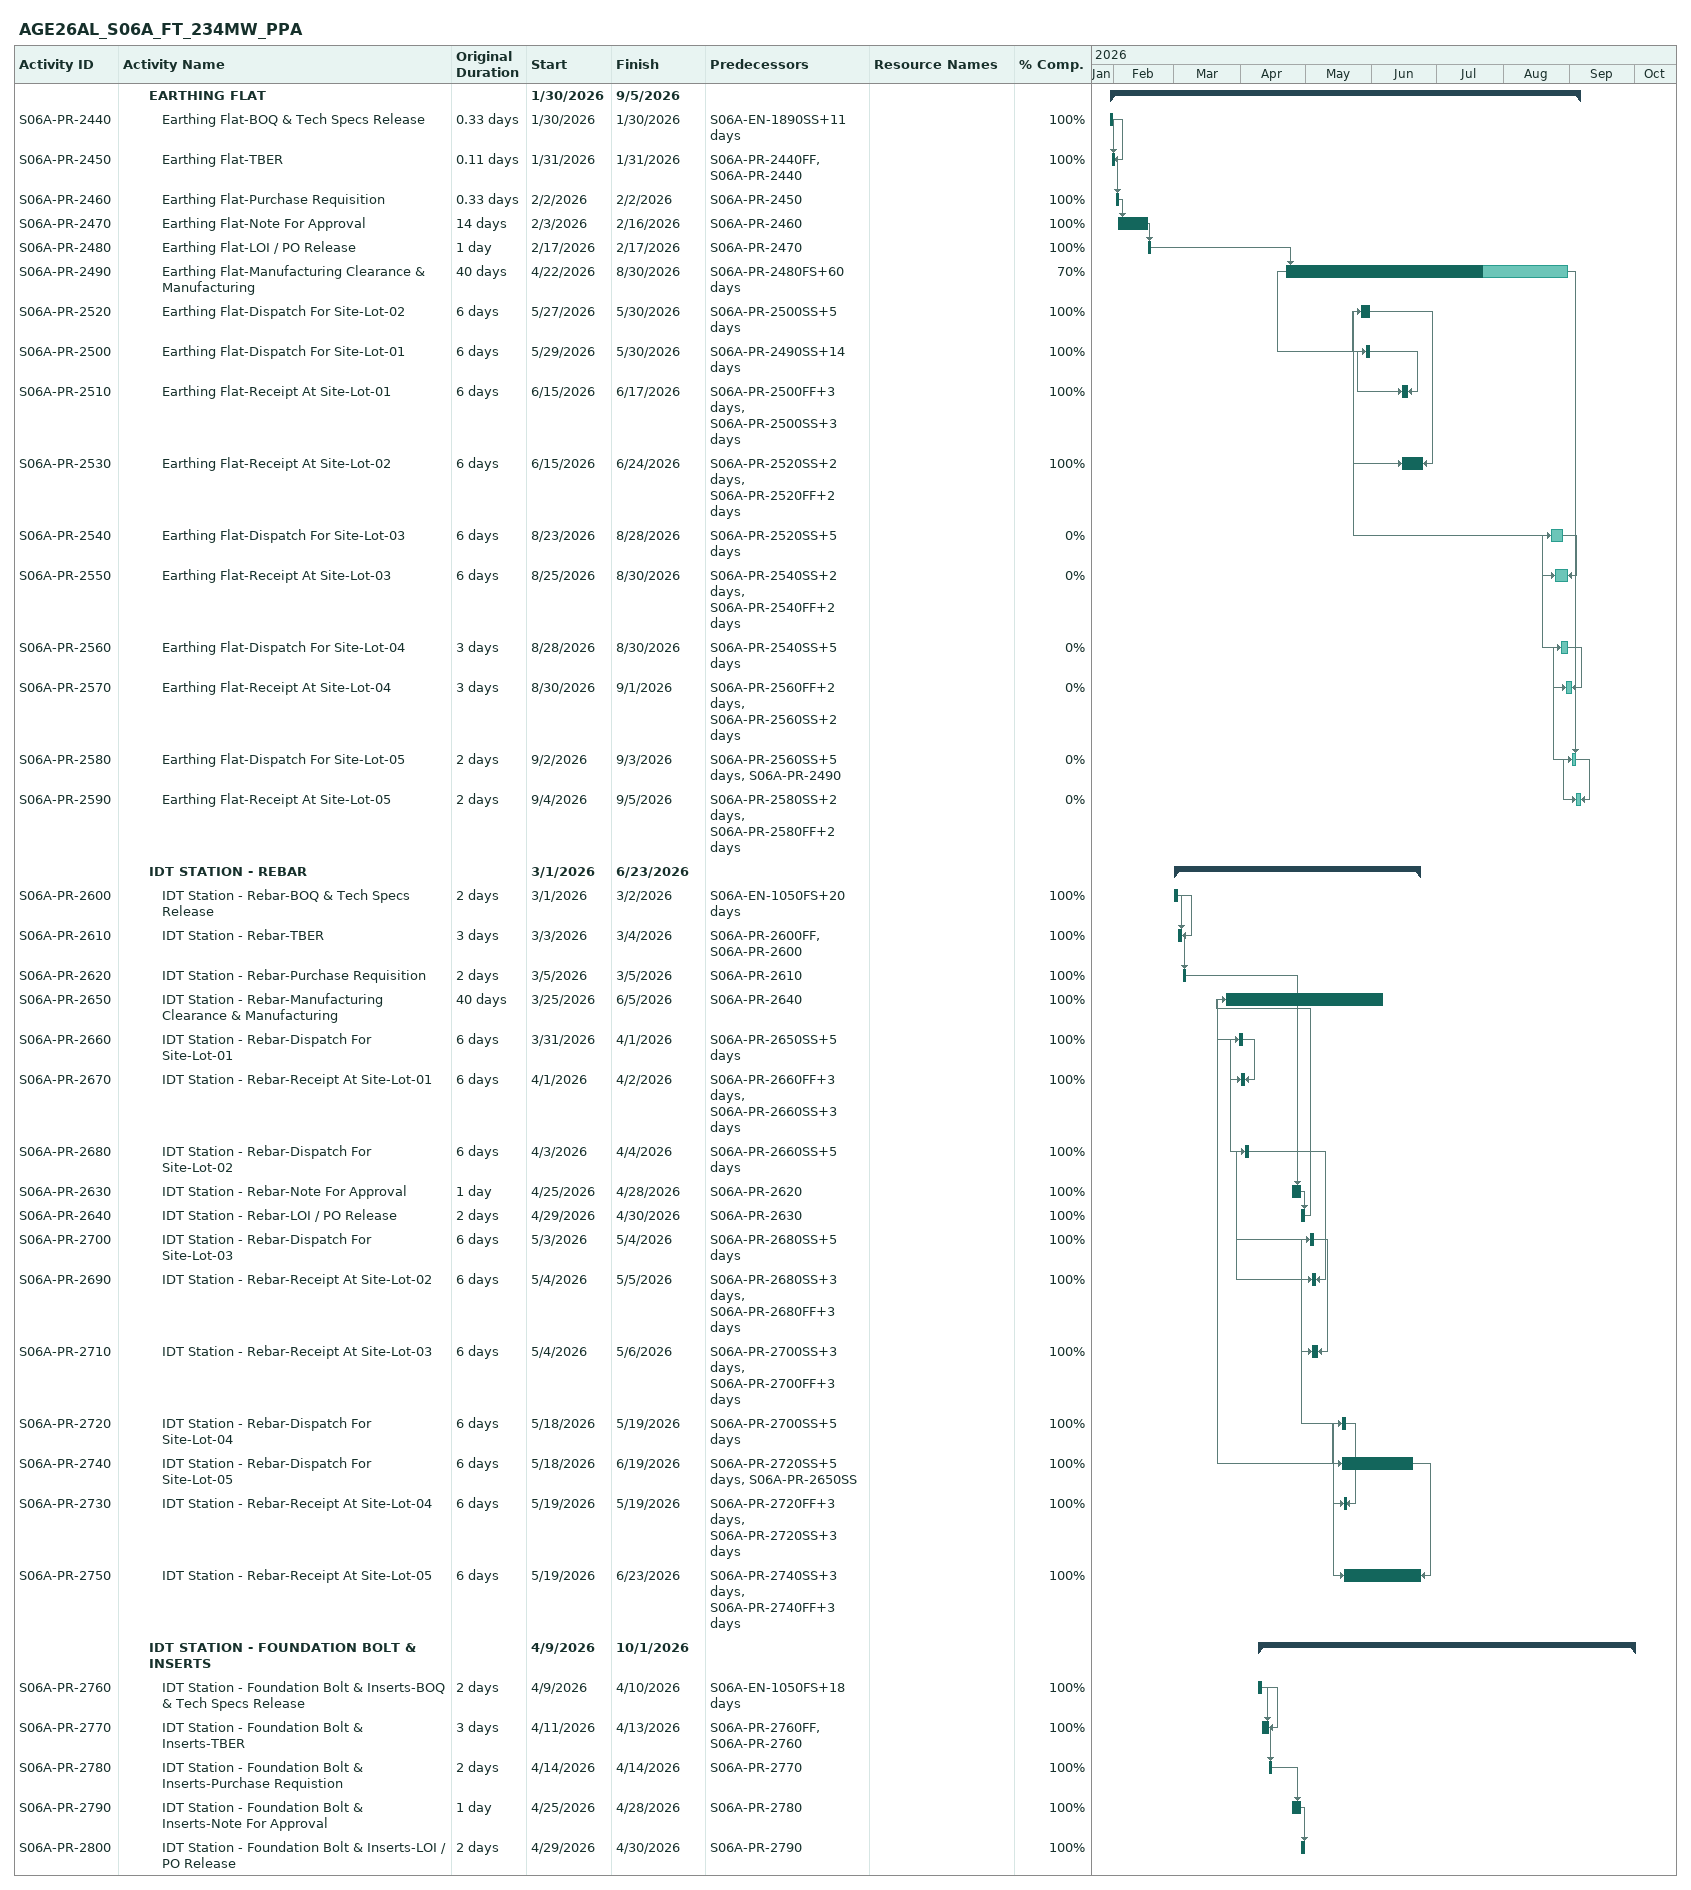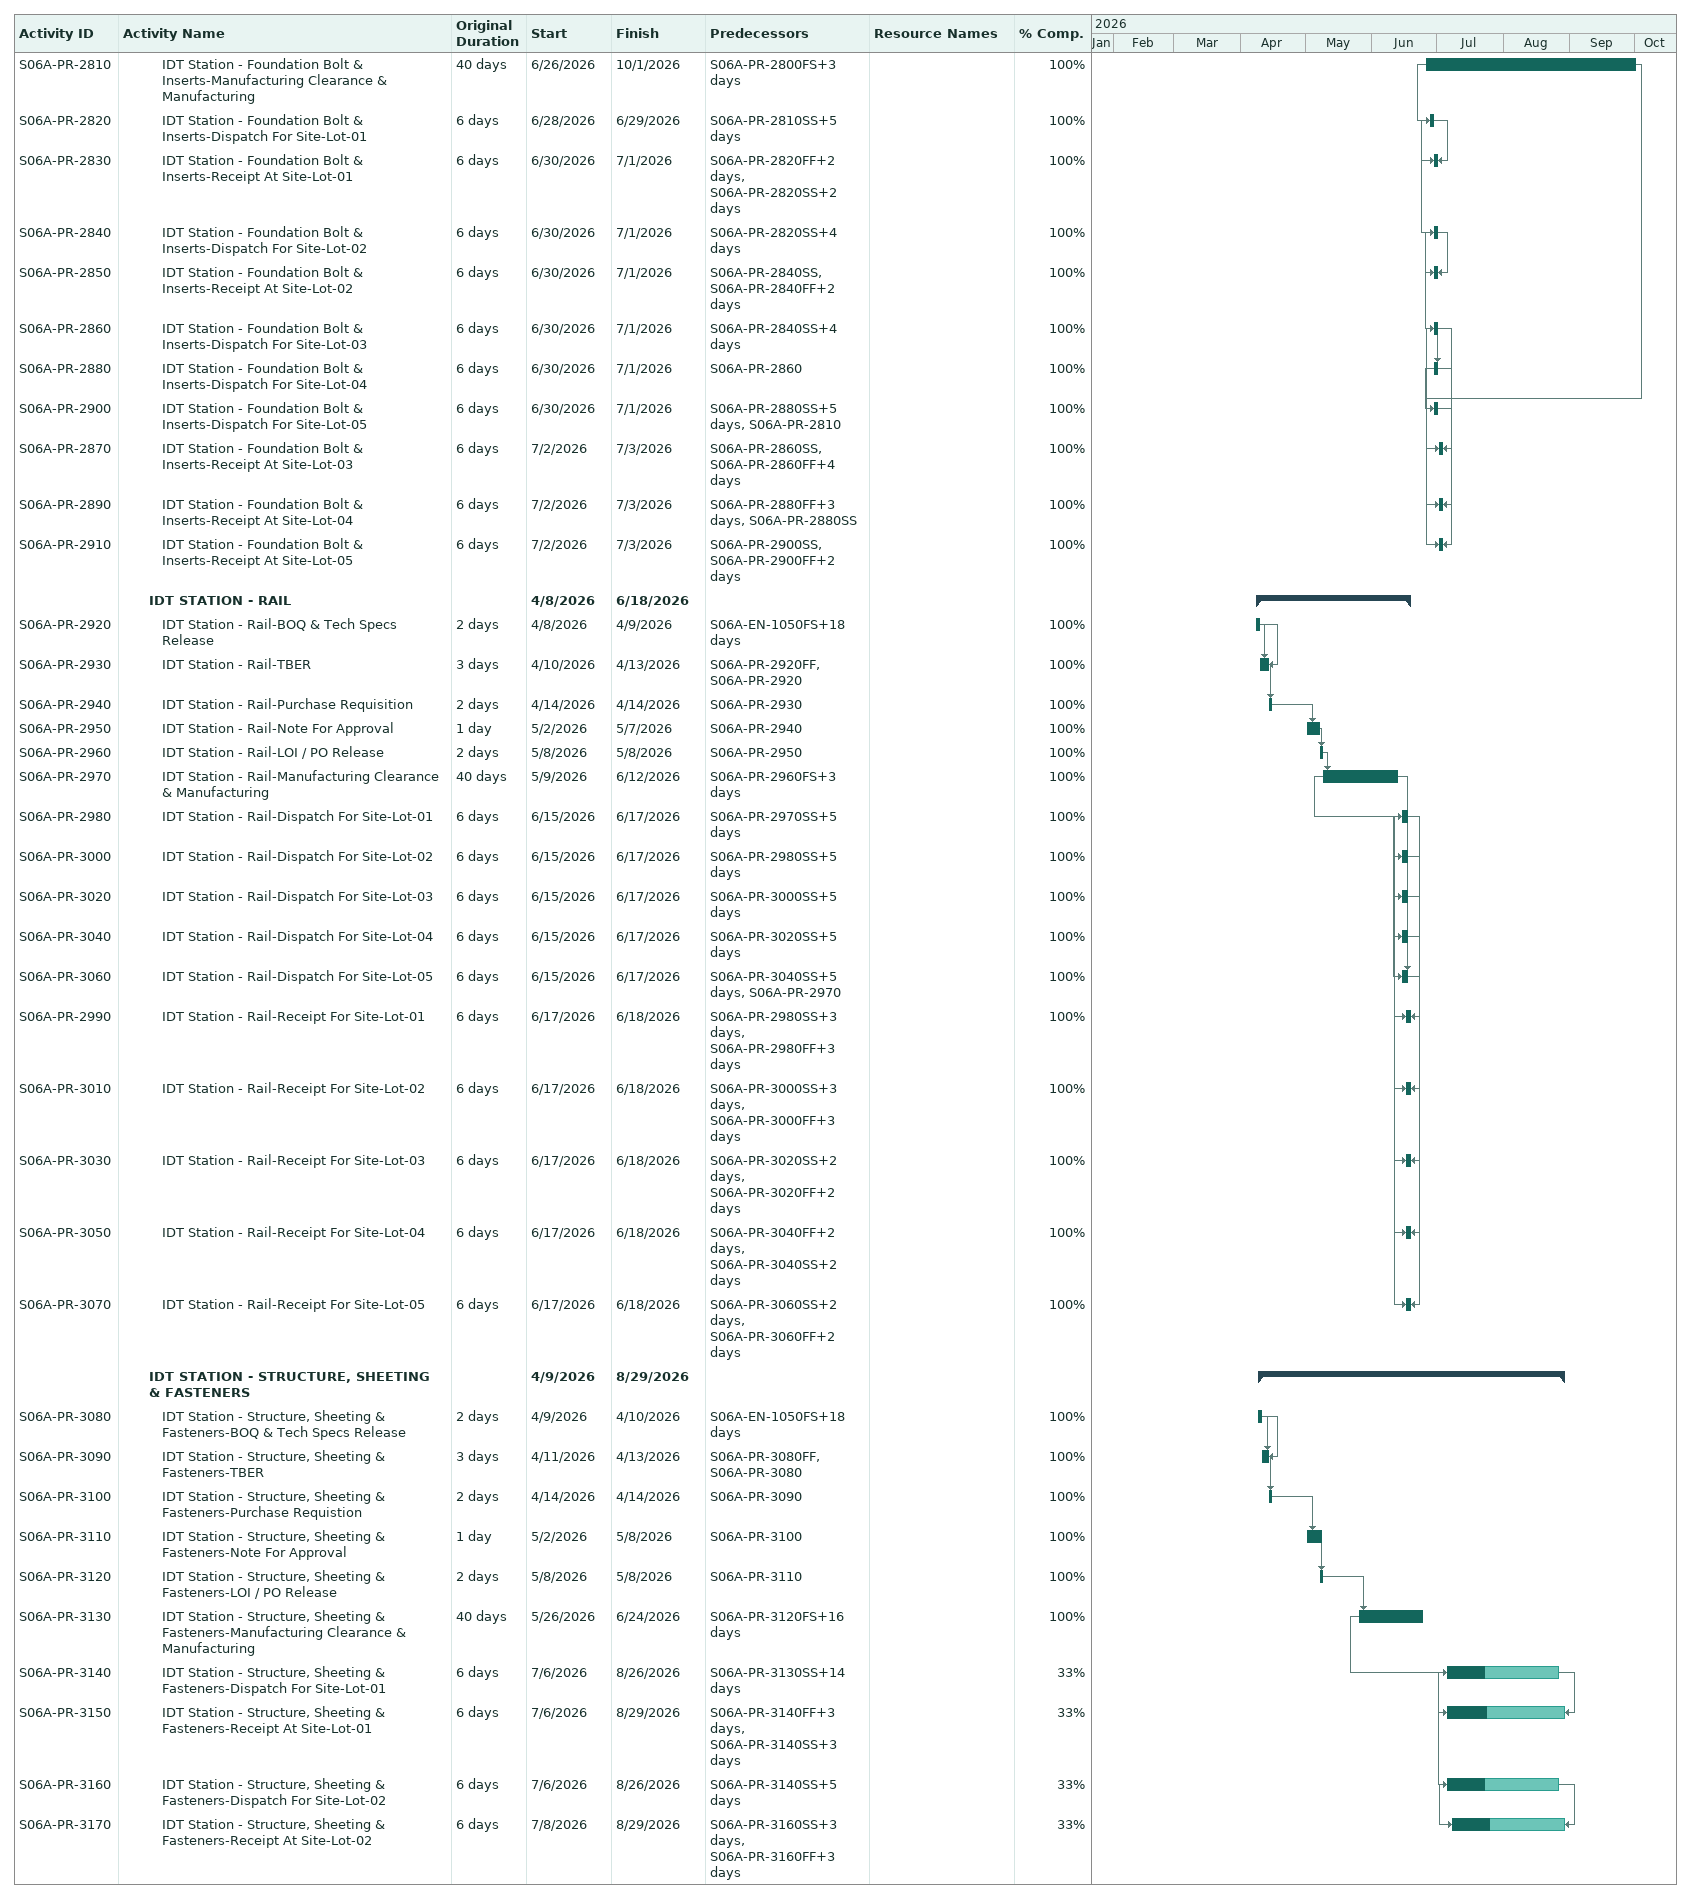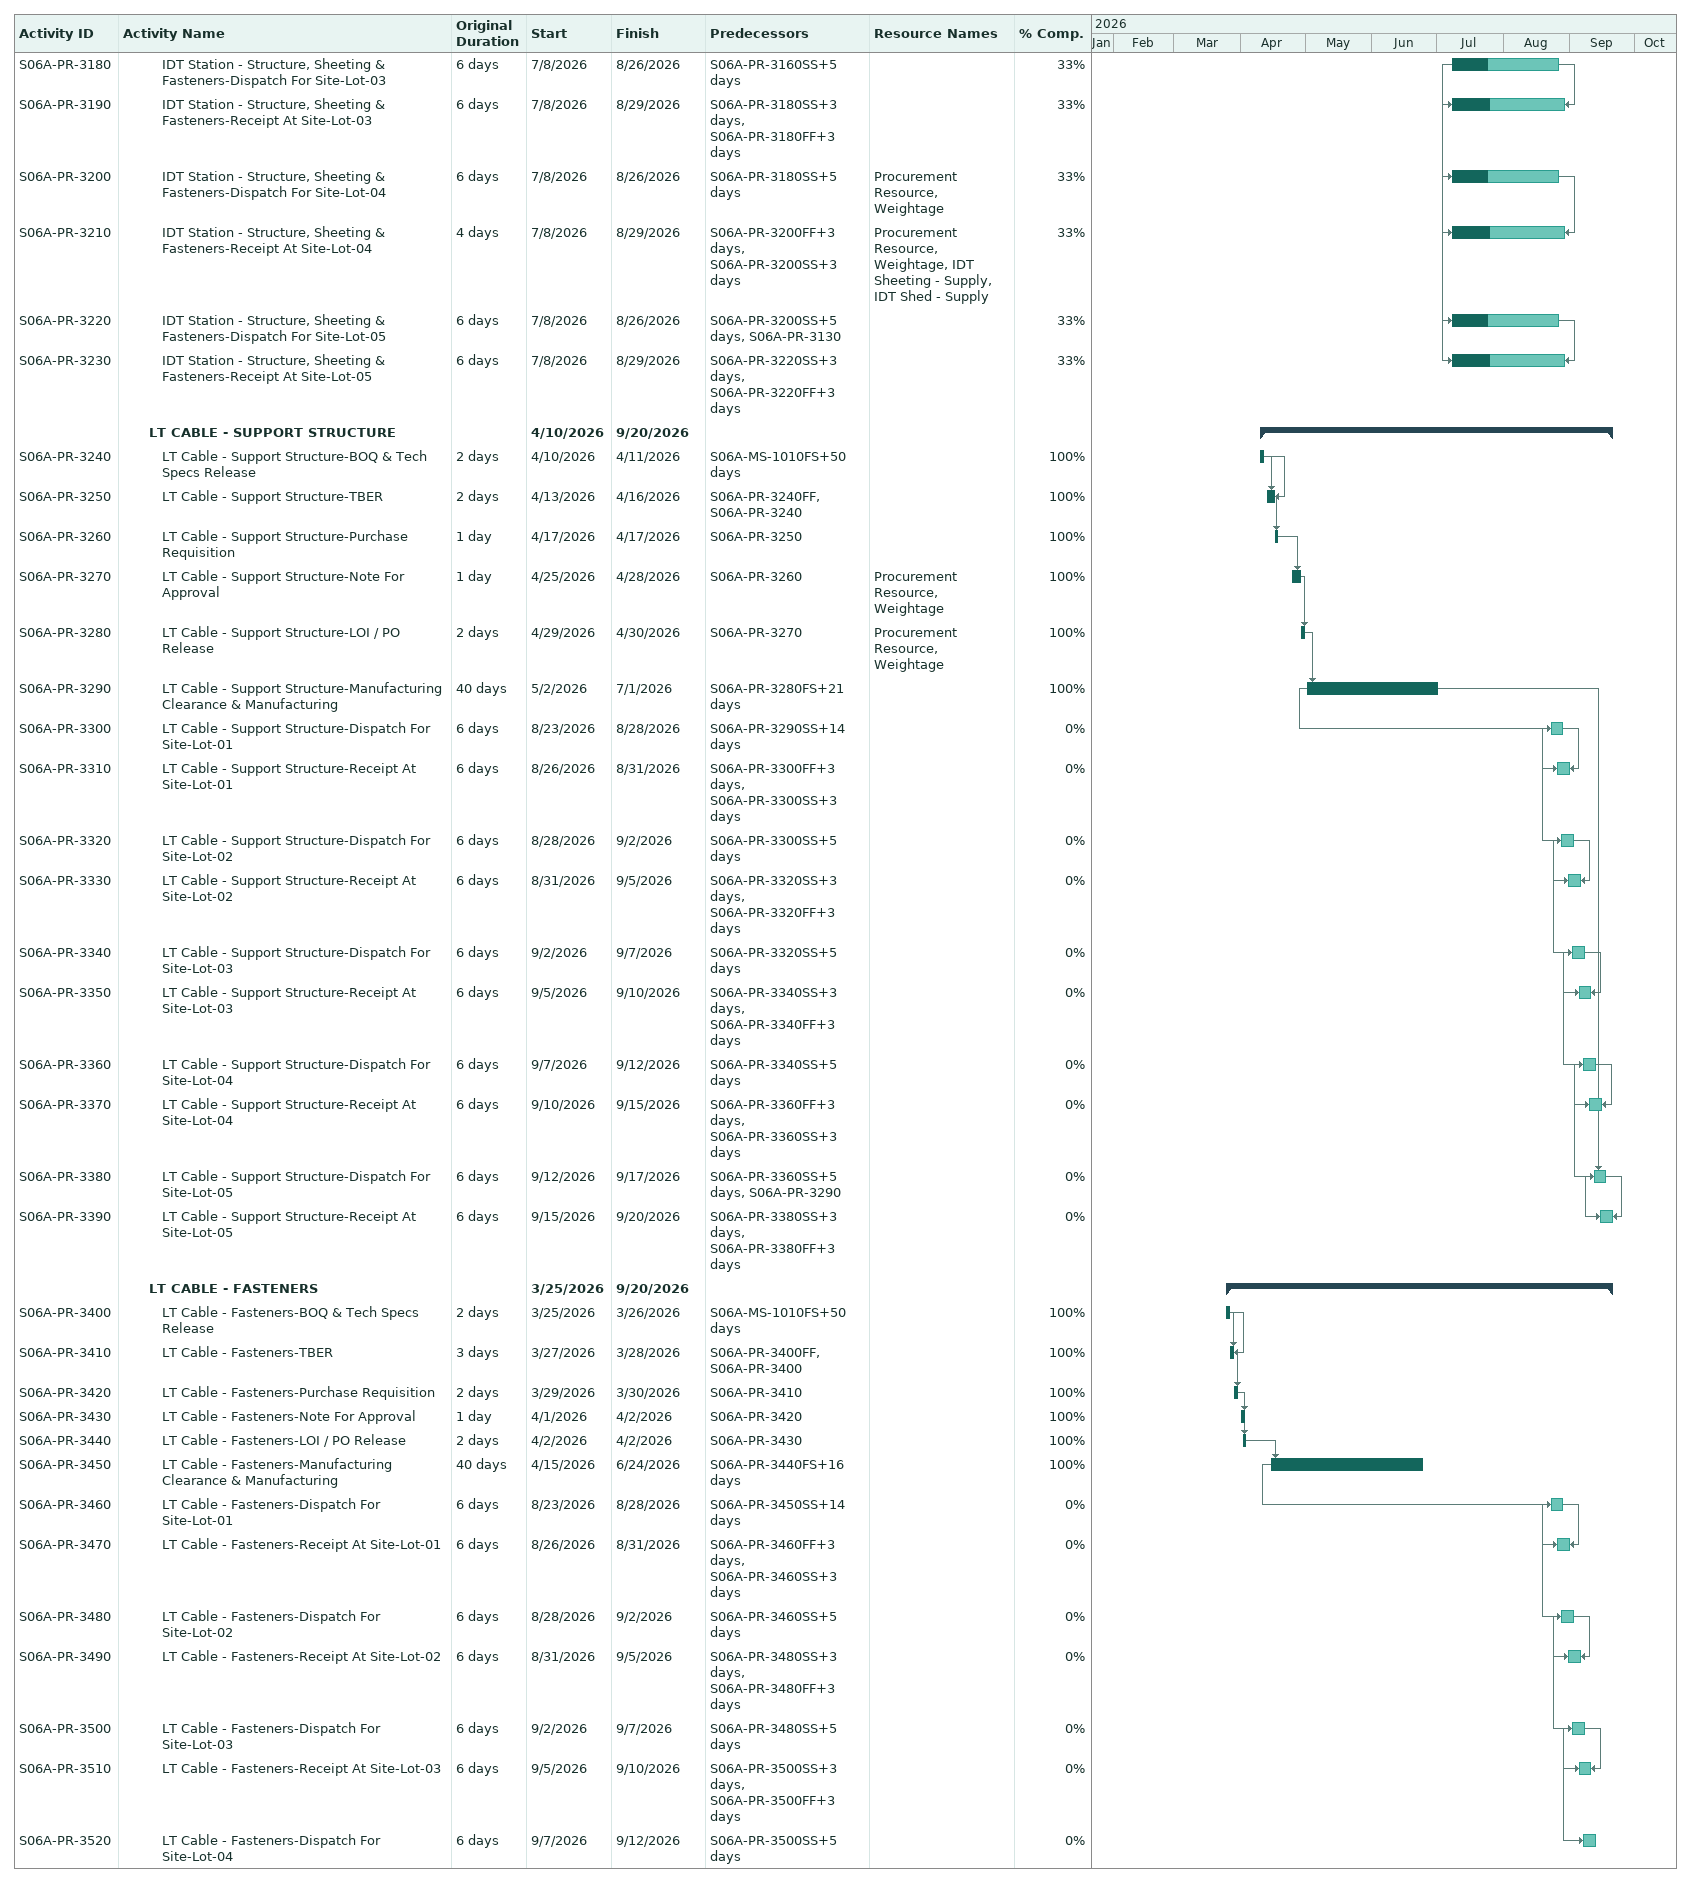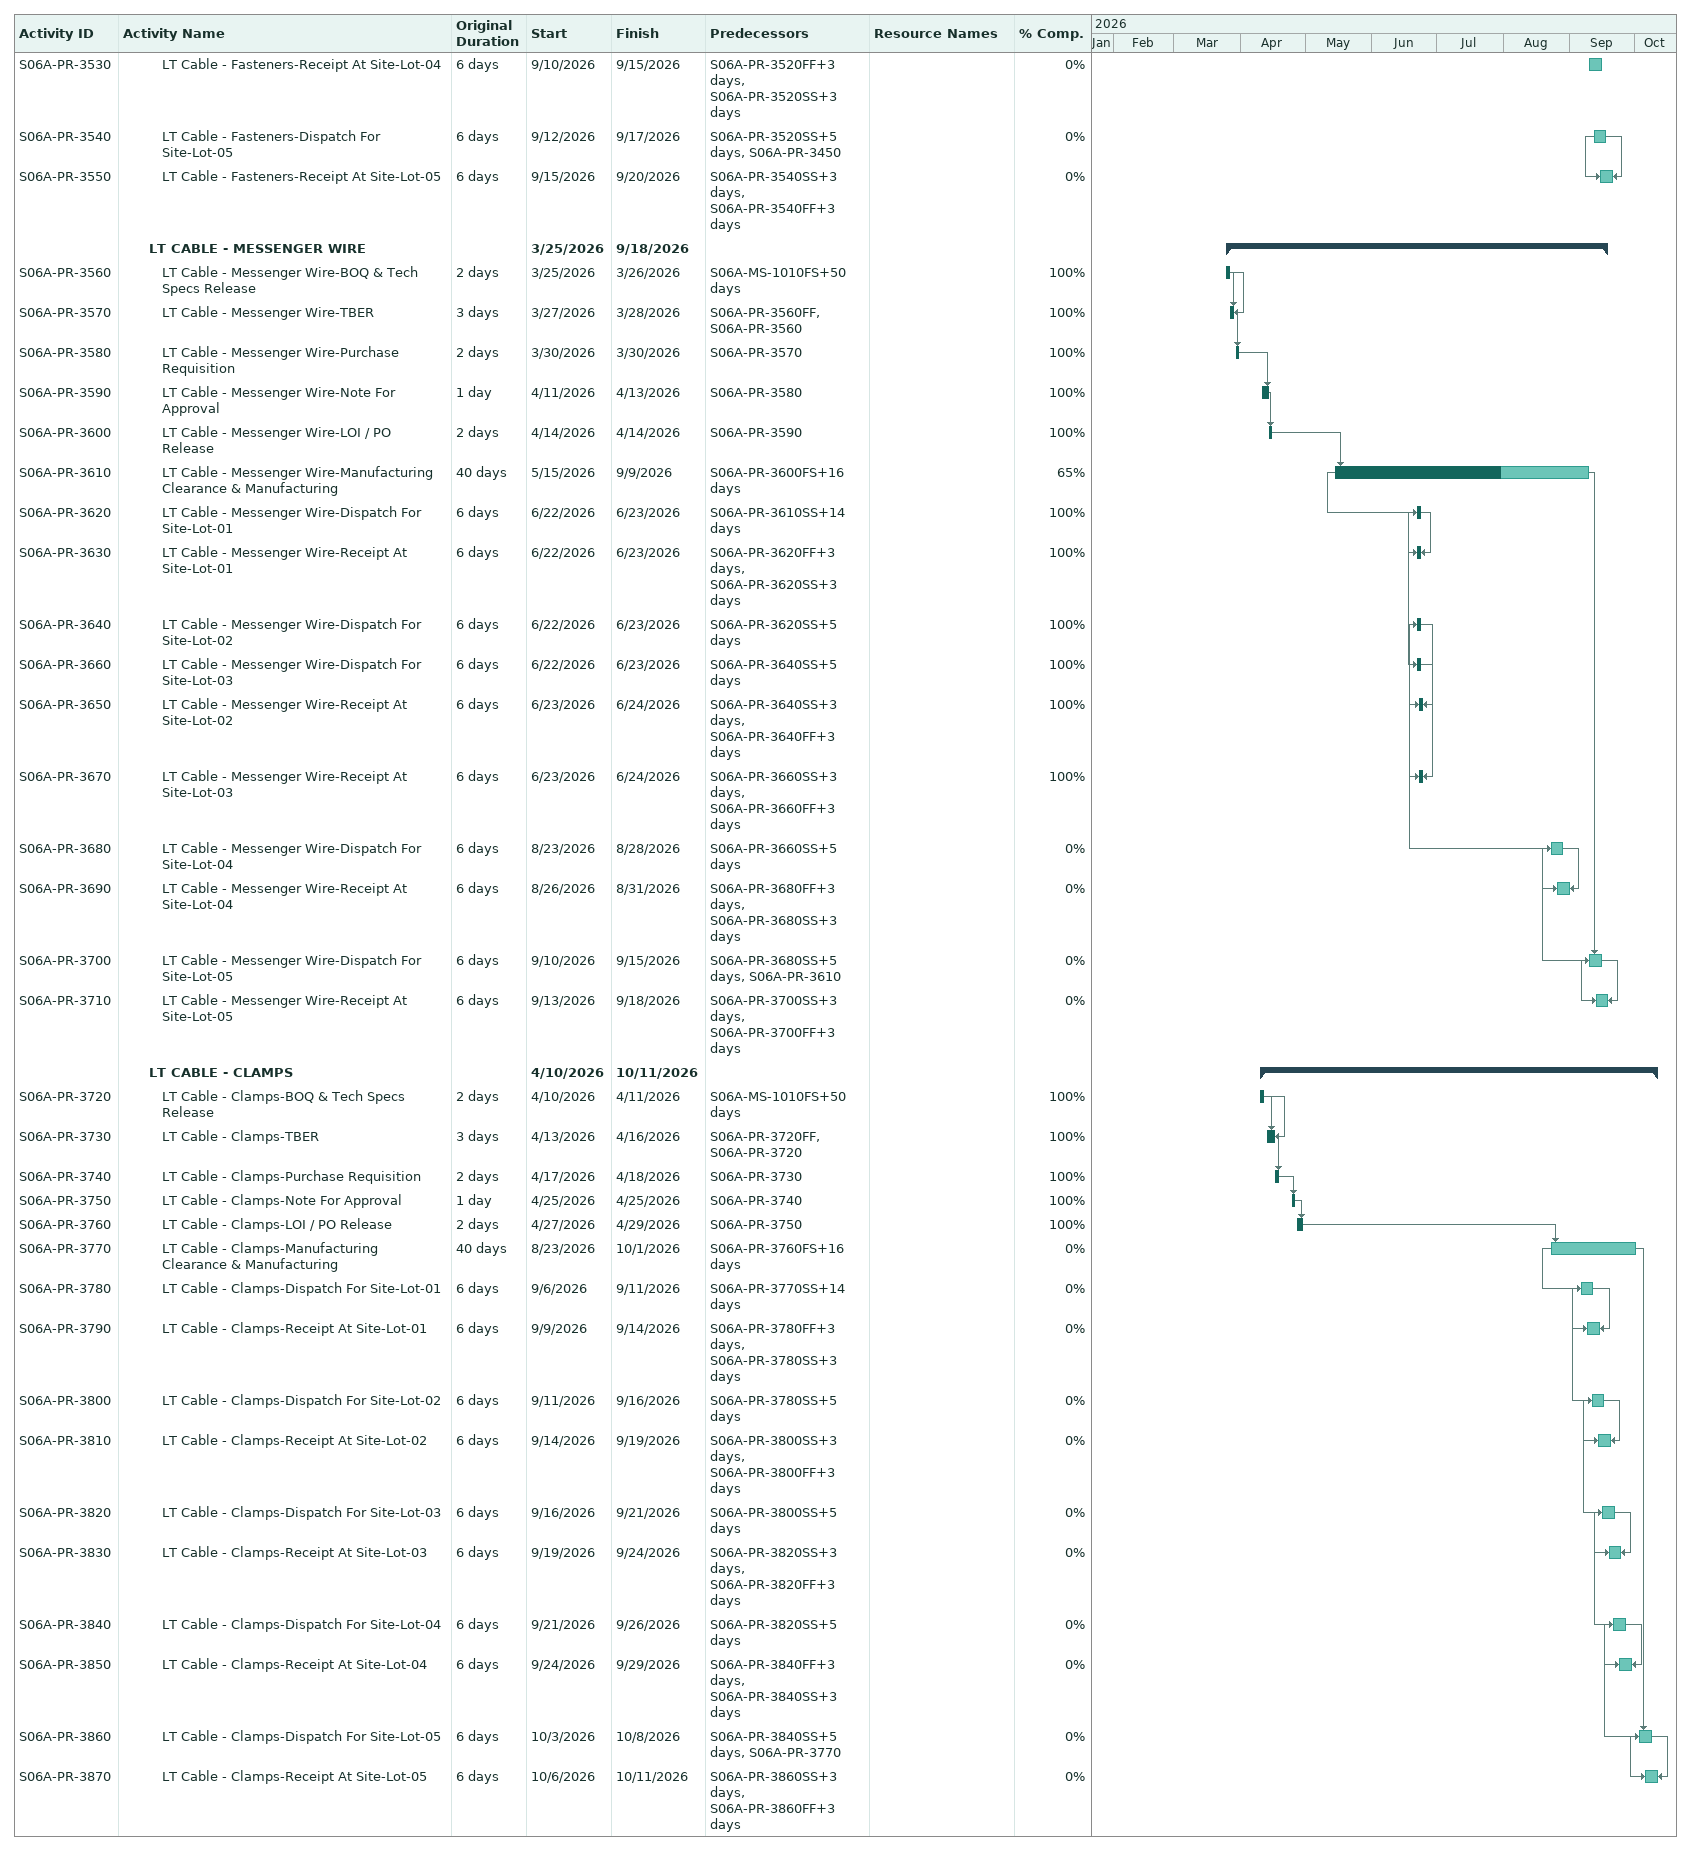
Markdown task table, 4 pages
AGE26AL_S06A_FT_234MW_PPA

| ID | Level | Task | Original duration | Start | Finish | Predecessors | Resources | % complete |
|---|---|---|---|---|---|---|---|---|
|  | 3 | **EARTHING FLAT** |  | 2026-01-30 | 2026-09-05 |  |  |  |
| S06A-PR-2440 | 4 | Earthing Flat-BOQ & Tech Specs Release | 0.33d | 2026-01-30 | 2026-01-30 | S06A-EN-1890SS+11d |  | 100 |
| S06A-PR-2450 | 4 | Earthing Flat-TBER | 0.11d | 2026-01-31 | 2026-01-31 | S06A-PR-2440FF, S06A-PR-2440 |  | 100 |
| S06A-PR-2460 | 4 | Earthing Flat-Purchase Requisition | 0.33d | 2026-02-02 | 2026-02-02 | S06A-PR-2450 |  | 100 |
| S06A-PR-2470 | 4 | Earthing Flat-Note For Approval | 14d | 2026-02-03 | 2026-02-16 | S06A-PR-2460 |  | 100 |
| S06A-PR-2480 | 4 | Earthing Flat-LOI / PO Release | 1d | 2026-02-17 | 2026-02-17 | S06A-PR-2470 |  | 100 |
| S06A-PR-2490 | 4 | Earthing Flat-Manufacturing Clearance & Manufacturing | 40d | 2026-04-22 | 2026-08-30 | S06A-PR-2480FS+60d |  | 70 |
| S06A-PR-2520 | 4 | Earthing Flat-Dispatch For Site-Lot-02 | 6d | 2026-05-27 | 2026-05-30 | S06A-PR-2500SS+5d |  | 100 |
| S06A-PR-2500 | 4 | Earthing Flat-Dispatch For Site-Lot-01 | 6d | 2026-05-29 | 2026-05-30 | S06A-PR-2490SS+14d |  | 100 |
| S06A-PR-2510 | 4 | Earthing Flat-Receipt At Site-Lot-01 | 6d | 2026-06-15 | 2026-06-17 | S06A-PR-2500FF+3d, S06A-PR-2500SS+3d |  | 100 |
| S06A-PR-2530 | 4 | Earthing Flat-Receipt At Site-Lot-02 | 6d | 2026-06-15 | 2026-06-24 | S06A-PR-2520SS+2d, S06A-PR-2520FF+2d |  | 100 |
| S06A-PR-2540 | 4 | Earthing Flat-Dispatch For Site-Lot-03 | 6d | 2026-08-23 | 2026-08-28 | S06A-PR-2520SS+5d |  | 0 |
| S06A-PR-2550 | 4 | Earthing Flat-Receipt At Site-Lot-03 | 6d | 2026-08-25 | 2026-08-30 | S06A-PR-2540SS+2d, S06A-PR-2540FF+2d |  | 0 |
| S06A-PR-2560 | 4 | Earthing Flat-Dispatch For Site-Lot-04 | 3d | 2026-08-28 | 2026-08-30 | S06A-PR-2540SS+5d |  | 0 |
| S06A-PR-2570 | 4 | Earthing Flat-Receipt At Site-Lot-04 | 3d | 2026-08-30 | 2026-09-01 | S06A-PR-2560FF+2d, S06A-PR-2560SS+2d |  | 0 |
| S06A-PR-2580 | 4 | Earthing Flat-Dispatch For Site-Lot-05 | 2d | 2026-09-02 | 2026-09-03 | S06A-PR-2560SS+5d, S06A-PR-2490 |  | 0 |
| S06A-PR-2590 | 4 | Earthing Flat-Receipt At Site-Lot-05 | 2d | 2026-09-04 | 2026-09-05 | S06A-PR-2580SS+2d, S06A-PR-2580FF+2d |  | 0 |
|  | 3 | **IDT STATION - REBAR** |  | 2026-03-01 | 2026-06-23 |  |  |  |
| S06A-PR-2600 | 4 | IDT Station - Rebar-BOQ & Tech Specs Release | 2d | 2026-03-01 | 2026-03-02 | S06A-EN-1050FS+20d |  | 100 |
| S06A-PR-2610 | 4 | IDT Station - Rebar-TBER | 3d | 2026-03-03 | 2026-03-04 | S06A-PR-2600FF, S06A-PR-2600 |  | 100 |
| S06A-PR-2620 | 4 | IDT Station - Rebar-Purchase Requisition | 2d | 2026-03-05 | 2026-03-05 | S06A-PR-2610 |  | 100 |
| S06A-PR-2650 | 4 | IDT Station - Rebar-Manufacturing Clearance & Manufacturing | 40d | 2026-03-25 | 2026-06-05 | S06A-PR-2640 |  | 100 |
| S06A-PR-2660 | 4 | IDT Station - Rebar-Dispatch For Site-Lot-01 | 6d | 2026-03-31 | 2026-04-01 | S06A-PR-2650SS+5d |  | 100 |
| S06A-PR-2670 | 4 | IDT Station - Rebar-Receipt At Site-Lot-01 | 6d | 2026-04-01 | 2026-04-02 | S06A-PR-2660FF+3d, S06A-PR-2660SS+3d |  | 100 |
| S06A-PR-2680 | 4 | IDT Station - Rebar-Dispatch For Site-Lot-02 | 6d | 2026-04-03 | 2026-04-04 | S06A-PR-2660SS+5d |  | 100 |
| S06A-PR-2630 | 4 | IDT Station - Rebar-Note For Approval | 1d | 2026-04-25 | 2026-04-28 | S06A-PR-2620 |  | 100 |
| S06A-PR-2640 | 4 | IDT Station - Rebar-LOI / PO Release | 2d | 2026-04-29 | 2026-04-30 | S06A-PR-2630 |  | 100 |
| S06A-PR-2700 | 4 | IDT Station - Rebar-Dispatch For Site-Lot-03 | 6d | 2026-05-03 | 2026-05-04 | S06A-PR-2680SS+5d |  | 100 |
| S06A-PR-2690 | 4 | IDT Station - Rebar-Receipt At Site-Lot-02 | 6d | 2026-05-04 | 2026-05-05 | S06A-PR-2680SS+3d, S06A-PR-2680FF+3d |  | 100 |
| S06A-PR-2710 | 4 | IDT Station - Rebar-Receipt At Site-Lot-03 | 6d | 2026-05-04 | 2026-05-06 | S06A-PR-2700SS+3d, S06A-PR-2700FF+3d |  | 100 |
| S06A-PR-2720 | 4 | IDT Station - Rebar-Dispatch For Site-Lot-04 | 6d | 2026-05-18 | 2026-05-19 | S06A-PR-2700SS+5d |  | 100 |
| S06A-PR-2740 | 4 | IDT Station - Rebar-Dispatch For Site-Lot-05 | 6d | 2026-05-18 | 2026-06-19 | S06A-PR-2720SS+5d, S06A-PR-2650SS |  | 100 |
| S06A-PR-2730 | 4 | IDT Station - Rebar-Receipt At Site-Lot-04 | 6d | 2026-05-19 | 2026-05-19 | S06A-PR-2720FF+3d, S06A-PR-2720SS+3d |  | 100 |
| S06A-PR-2750 | 4 | IDT Station - Rebar-Receipt At Site-Lot-05 | 6d | 2026-05-19 | 2026-06-23 | S06A-PR-2740SS+3d, S06A-PR-2740FF+3d |  | 100 |
|  | 3 | **IDT STATION - FOUNDATION BOLT & INSERTS** |  | 2026-04-09 | 2026-10-01 |  |  |  |
| S06A-PR-2760 | 4 | IDT Station - Foundation Bolt & Inserts-BOQ & Tech Specs Release | 2d | 2026-04-09 | 2026-04-10 | S06A-EN-1050FS+18d |  | 100 |
| S06A-PR-2770 | 4 | IDT Station - Foundation Bolt & Inserts-TBER | 3d | 2026-04-11 | 2026-04-13 | S06A-PR-2760FF, S06A-PR-2760 |  | 100 |
| S06A-PR-2780 | 4 | IDT Station - Foundation Bolt & Inserts-Purchase Requistion | 2d | 2026-04-14 | 2026-04-14 | S06A-PR-2770 |  | 100 |
| S06A-PR-2790 | 4 | IDT Station - Foundation Bolt & Inserts-Note For Approval | 1d | 2026-04-25 | 2026-04-28 | S06A-PR-2780 |  | 100 |
| S06A-PR-2800 | 4 | IDT Station - Foundation Bolt & Inserts-LOI / PO Release | 2d | 2026-04-29 | 2026-04-30 | S06A-PR-2790 |  | 100 |
| S06A-PR-2810 | 4 | IDT Station - Foundation Bolt & Inserts-Manufacturing Clearance & Manufacturing | 40d | 2026-06-26 | 2026-10-01 | S06A-PR-2800FS+3d |  | 100 |
| S06A-PR-2820 | 4 | IDT Station - Foundation Bolt & Inserts-Dispatch For Site-Lot-01 | 6d | 2026-06-28 | 2026-06-29 | S06A-PR-2810SS+5d |  | 100 |
| S06A-PR-2830 | 4 | IDT Station - Foundation Bolt & Inserts-Receipt At Site-Lot-01 | 6d | 2026-06-30 | 2026-07-01 | S06A-PR-2820FF+2d, S06A-PR-2820SS+2d |  | 100 |
| S06A-PR-2840 | 4 | IDT Station - Foundation Bolt & Inserts-Dispatch For Site-Lot-02 | 6d | 2026-06-30 | 2026-07-01 | S06A-PR-2820SS+4d |  | 100 |
| S06A-PR-2850 | 4 | IDT Station - Foundation Bolt & Inserts-Receipt At Site-Lot-02 | 6d | 2026-06-30 | 2026-07-01 | S06A-PR-2840SS, S06A-PR-2840FF+2d |  | 100 |
| S06A-PR-2860 | 4 | IDT Station - Foundation Bolt & Inserts-Dispatch For Site-Lot-03 | 6d | 2026-06-30 | 2026-07-01 | S06A-PR-2840SS+4d |  | 100 |
| S06A-PR-2880 | 4 | IDT Station - Foundation Bolt & Inserts-Dispatch For Site-Lot-04 | 6d | 2026-06-30 | 2026-07-01 | S06A-PR-2860 |  | 100 |
| S06A-PR-2900 | 4 | IDT Station - Foundation Bolt & Inserts-Dispatch For Site-Lot-05 | 6d | 2026-06-30 | 2026-07-01 | S06A-PR-2880SS+5d, S06A-PR-2810 |  | 100 |
| S06A-PR-2870 | 4 | IDT Station - Foundation Bolt & Inserts-Receipt At Site-Lot-03 | 6d | 2026-07-02 | 2026-07-03 | S06A-PR-2860SS, S06A-PR-2860FF+4d |  | 100 |
| S06A-PR-2890 | 4 | IDT Station - Foundation Bolt & Inserts-Receipt At Site-Lot-04 | 6d | 2026-07-02 | 2026-07-03 | S06A-PR-2880FF+3d, S06A-PR-2880SS |  | 100 |
| S06A-PR-2910 | 4 | IDT Station - Foundation Bolt & Inserts-Receipt At Site-Lot-05 | 6d | 2026-07-02 | 2026-07-03 | S06A-PR-2900SS, S06A-PR-2900FF+2d |  | 100 |
|  | 3 | **IDT STATION - RAIL** |  | 2026-04-08 | 2026-06-18 |  |  |  |
| S06A-PR-2920 | 4 | IDT Station - Rail-BOQ & Tech Specs Release | 2d | 2026-04-08 | 2026-04-09 | S06A-EN-1050FS+18d |  | 100 |
| S06A-PR-2930 | 4 | IDT Station - Rail-TBER | 3d | 2026-04-10 | 2026-04-13 | S06A-PR-2920FF, S06A-PR-2920 |  | 100 |
| S06A-PR-2940 | 4 | IDT Station - Rail-Purchase Requisition | 2d | 2026-04-14 | 2026-04-14 | S06A-PR-2930 |  | 100 |
| S06A-PR-2950 | 4 | IDT Station - Rail-Note For Approval | 1d | 2026-05-02 | 2026-05-07 | S06A-PR-2940 |  | 100 |
| S06A-PR-2960 | 4 | IDT Station - Rail-LOI / PO Release | 2d | 2026-05-08 | 2026-05-08 | S06A-PR-2950 |  | 100 |
| S06A-PR-2970 | 4 | IDT Station - Rail-Manufacturing Clearance & Manufacturing | 40d | 2026-05-09 | 2026-06-12 | S06A-PR-2960FS+3d |  | 100 |
| S06A-PR-2980 | 4 | IDT Station - Rail-Dispatch For Site-Lot-01 | 6d | 2026-06-15 | 2026-06-17 | S06A-PR-2970SS+5d |  | 100 |
| S06A-PR-3000 | 4 | IDT Station - Rail-Dispatch For Site-Lot-02 | 6d | 2026-06-15 | 2026-06-17 | S06A-PR-2980SS+5d |  | 100 |
| S06A-PR-3020 | 4 | IDT Station - Rail-Dispatch For Site-Lot-03 | 6d | 2026-06-15 | 2026-06-17 | S06A-PR-3000SS+5d |  | 100 |
| S06A-PR-3040 | 4 | IDT Station - Rail-Dispatch For Site-Lot-04 | 6d | 2026-06-15 | 2026-06-17 | S06A-PR-3020SS+5d |  | 100 |
| S06A-PR-3060 | 4 | IDT Station - Rail-Dispatch For Site-Lot-05 | 6d | 2026-06-15 | 2026-06-17 | S06A-PR-3040SS+5d, S06A-PR-2970 |  | 100 |
| S06A-PR-2990 | 4 | IDT Station - Rail-Receipt For Site-Lot-01 | 6d | 2026-06-17 | 2026-06-18 | S06A-PR-2980SS+3d, S06A-PR-2980FF+3d |  | 100 |
| S06A-PR-3010 | 4 | IDT Station - Rail-Receipt For Site-Lot-02 | 6d | 2026-06-17 | 2026-06-18 | S06A-PR-3000SS+3d, S06A-PR-3000FF+3d |  | 100 |
| S06A-PR-3030 | 4 | IDT Station - Rail-Receipt For Site-Lot-03 | 6d | 2026-06-17 | 2026-06-18 | S06A-PR-3020SS+2d, S06A-PR-3020FF+2d |  | 100 |
| S06A-PR-3050 | 4 | IDT Station - Rail-Receipt For Site-Lot-04 | 6d | 2026-06-17 | 2026-06-18 | S06A-PR-3040FF+2d, S06A-PR-3040SS+2d |  | 100 |
| S06A-PR-3070 | 4 | IDT Station - Rail-Receipt For Site-Lot-05 | 6d | 2026-06-17 | 2026-06-18 | S06A-PR-3060SS+2d, S06A-PR-3060FF+2d |  | 100 |
|  | 3 | **IDT STATION - STRUCTURE, SHEETING & FASTENERS** |  | 2026-04-09 | 2026-08-29 |  |  |  |
| S06A-PR-3080 | 4 | IDT Station - Structure, Sheeting & Fasteners-BOQ & Tech Specs Release | 2d | 2026-04-09 | 2026-04-10 | S06A-EN-1050FS+18d |  | 100 |
| S06A-PR-3090 | 4 | IDT Station - Structure, Sheeting & Fasteners-TBER | 3d | 2026-04-11 | 2026-04-13 | S06A-PR-3080FF, S06A-PR-3080 |  | 100 |
| S06A-PR-3100 | 4 | IDT Station - Structure, Sheeting & Fasteners-Purchase Requistion | 2d | 2026-04-14 | 2026-04-14 | S06A-PR-3090 |  | 100 |
| S06A-PR-3110 | 4 | IDT Station - Structure, Sheeting & Fasteners-Note For Approval | 1d | 2026-05-02 | 2026-05-08 | S06A-PR-3100 |  | 100 |
| S06A-PR-3120 | 4 | IDT Station - Structure, Sheeting & Fasteners-LOI / PO Release | 2d | 2026-05-08 | 2026-05-08 | S06A-PR-3110 |  | 100 |
| S06A-PR-3130 | 4 | IDT Station - Structure, Sheeting & Fasteners-Manufacturing Clearance & Manufacturing | 40d | 2026-05-26 | 2026-06-24 | S06A-PR-3120FS+16d |  | 100 |
| S06A-PR-3140 | 4 | IDT Station - Structure, Sheeting & Fasteners-Dispatch For Site-Lot-01 | 6d | 2026-07-06 | 2026-08-26 | S06A-PR-3130SS+14d |  | 33 |
| S06A-PR-3150 | 4 | IDT Station - Structure, Sheeting & Fasteners-Receipt At Site-Lot-01 | 6d | 2026-07-06 | 2026-08-29 | S06A-PR-3140FF+3d, S06A-PR-3140SS+3d |  | 33 |
| S06A-PR-3160 | 4 | IDT Station - Structure, Sheeting & Fasteners-Dispatch For Site-Lot-02 | 6d | 2026-07-06 | 2026-08-26 | S06A-PR-3140SS+5d |  | 33 |
| S06A-PR-3170 | 4 | IDT Station - Structure, Sheeting & Fasteners-Receipt At Site-Lot-02 | 6d | 2026-07-08 | 2026-08-29 | S06A-PR-3160SS+3d, S06A-PR-3160FF+3d |  | 33 |
| S06A-PR-3180 | 4 | IDT Station - Structure, Sheeting & Fasteners-Dispatch For Site-Lot-03 | 6d | 2026-07-08 | 2026-08-26 | S06A-PR-3160SS+5d |  | 33 |
| S06A-PR-3190 | 4 | IDT Station - Structure, Sheeting & Fasteners-Receipt At Site-Lot-03 | 6d | 2026-07-08 | 2026-08-29 | S06A-PR-3180SS+3d, S06A-PR-3180FF+3d |  | 33 |
| S06A-PR-3200 | 4 | IDT Station - Structure, Sheeting & Fasteners-Dispatch For Site-Lot-04 | 6d | 2026-07-08 | 2026-08-26 | S06A-PR-3180SS+5d | Procurement Resource, Weightage | 33 |
| S06A-PR-3210 | 4 | IDT Station - Structure, Sheeting & Fasteners-Receipt At Site-Lot-04 | 4d | 2026-07-08 | 2026-08-29 | S06A-PR-3200FF+3d, S06A-PR-3200SS+3d | Procurement Resource, Weightage, IDT Sheeting - Supply, IDT Shed - Supply | 33 |
| S06A-PR-3220 | 4 | IDT Station - Structure, Sheeting & Fasteners-Dispatch For Site-Lot-05 | 6d | 2026-07-08 | 2026-08-26 | S06A-PR-3200SS+5d, S06A-PR-3130 |  | 33 |
| S06A-PR-3230 | 4 | IDT Station - Structure, Sheeting & Fasteners-Receipt At Site-Lot-05 | 6d | 2026-07-08 | 2026-08-29 | S06A-PR-3220SS+3d, S06A-PR-3220FF+3d |  | 33 |
|  | 3 | **LT CABLE - SUPPORT STRUCTURE** |  | 2026-04-10 | 2026-09-20 |  |  |  |
| S06A-PR-3240 | 4 | LT Cable - Support Structure-BOQ & Tech Specs Release | 2d | 2026-04-10 | 2026-04-11 | S06A-MS-1010FS+50d |  | 100 |
| S06A-PR-3250 | 4 | LT Cable - Support Structure-TBER | 2d | 2026-04-13 | 2026-04-16 | S06A-PR-3240FF, S06A-PR-3240 |  | 100 |
| S06A-PR-3260 | 4 | LT Cable - Support Structure-Purchase Requisition | 1d | 2026-04-17 | 2026-04-17 | S06A-PR-3250 |  | 100 |
| S06A-PR-3270 | 4 | LT Cable - Support Structure-Note For Approval | 1d | 2026-04-25 | 2026-04-28 | S06A-PR-3260 | Procurement Resource, Weightage | 100 |
| S06A-PR-3280 | 4 | LT Cable - Support Structure-LOI / PO Release | 2d | 2026-04-29 | 2026-04-30 | S06A-PR-3270 | Procurement Resource, Weightage | 100 |
| S06A-PR-3290 | 4 | LT Cable - Support Structure-Manufacturing Clearance & Manufacturing | 40d | 2026-05-02 | 2026-07-01 | S06A-PR-3280FS+21d |  | 100 |
| S06A-PR-3300 | 4 | LT Cable - Support Structure-Dispatch For Site-Lot-01 | 6d | 2026-08-23 | 2026-08-28 | S06A-PR-3290SS+14d |  | 0 |
| S06A-PR-3310 | 4 | LT Cable - Support Structure-Receipt At Site-Lot-01 | 6d | 2026-08-26 | 2026-08-31 | S06A-PR-3300FF+3d, S06A-PR-3300SS+3d |  | 0 |
| S06A-PR-3320 | 4 | LT Cable - Support Structure-Dispatch For Site-Lot-02 | 6d | 2026-08-28 | 2026-09-02 | S06A-PR-3300SS+5d |  | 0 |
| S06A-PR-3330 | 4 | LT Cable - Support Structure-Receipt At Site-Lot-02 | 6d | 2026-08-31 | 2026-09-05 | S06A-PR-3320SS+3d, S06A-PR-3320FF+3d |  | 0 |
| S06A-PR-3340 | 4 | LT Cable - Support Structure-Dispatch For Site-Lot-03 | 6d | 2026-09-02 | 2026-09-07 | S06A-PR-3320SS+5d |  | 0 |
| S06A-PR-3350 | 4 | LT Cable - Support Structure-Receipt At Site-Lot-03 | 6d | 2026-09-05 | 2026-09-10 | S06A-PR-3340SS+3d, S06A-PR-3340FF+3d |  | 0 |
| S06A-PR-3360 | 4 | LT Cable - Support Structure-Dispatch For Site-Lot-04 | 6d | 2026-09-07 | 2026-09-12 | S06A-PR-3340SS+5d |  | 0 |
| S06A-PR-3370 | 4 | LT Cable - Support Structure-Receipt At Site-Lot-04 | 6d | 2026-09-10 | 2026-09-15 | S06A-PR-3360FF+3d, S06A-PR-3360SS+3d |  | 0 |
| S06A-PR-3380 | 4 | LT Cable - Support Structure-Dispatch For Site-Lot-05 | 6d | 2026-09-12 | 2026-09-17 | S06A-PR-3360SS+5d, S06A-PR-3290 |  | 0 |
| S06A-PR-3390 | 4 | LT Cable - Support Structure-Receipt At Site-Lot-05 | 6d | 2026-09-15 | 2026-09-20 | S06A-PR-3380SS+3d, S06A-PR-3380FF+3d |  | 0 |
|  | 3 | **LT CABLE - FASTENERS** |  | 2026-03-25 | 2026-09-20 |  |  |  |
| S06A-PR-3400 | 4 | LT Cable - Fasteners-BOQ & Tech Specs Release | 2d | 2026-03-25 | 2026-03-26 | S06A-MS-1010FS+50d |  | 100 |
| S06A-PR-3410 | 4 | LT Cable - Fasteners-TBER | 3d | 2026-03-27 | 2026-03-28 | S06A-PR-3400FF, S06A-PR-3400 |  | 100 |
| S06A-PR-3420 | 4 | LT Cable - Fasteners-Purchase Requisition | 2d | 2026-03-29 | 2026-03-30 | S06A-PR-3410 |  | 100 |
| S06A-PR-3430 | 4 | LT Cable - Fasteners-Note For Approval | 1d | 2026-04-01 | 2026-04-02 | S06A-PR-3420 |  | 100 |
| S06A-PR-3440 | 4 | LT Cable - Fasteners-LOI / PO Release | 2d | 2026-04-02 | 2026-04-02 | S06A-PR-3430 |  | 100 |
| S06A-PR-3450 | 4 | LT Cable - Fasteners-Manufacturing Clearance & Manufacturing | 40d | 2026-04-15 | 2026-06-24 | S06A-PR-3440FS+16d |  | 100 |
| S06A-PR-3460 | 4 | LT Cable - Fasteners-Dispatch For Site-Lot-01 | 6d | 2026-08-23 | 2026-08-28 | S06A-PR-3450SS+14d |  | 0 |
| S06A-PR-3470 | 4 | LT Cable - Fasteners-Receipt At Site-Lot-01 | 6d | 2026-08-26 | 2026-08-31 | S06A-PR-3460FF+3d, S06A-PR-3460SS+3d |  | 0 |
| S06A-PR-3480 | 4 | LT Cable - Fasteners-Dispatch For Site-Lot-02 | 6d | 2026-08-28 | 2026-09-02 | S06A-PR-3460SS+5d |  | 0 |
| S06A-PR-3490 | 4 | LT Cable - Fasteners-Receipt At Site-Lot-02 | 6d | 2026-08-31 | 2026-09-05 | S06A-PR-3480SS+3d, S06A-PR-3480FF+3d |  | 0 |
| S06A-PR-3500 | 4 | LT Cable - Fasteners-Dispatch For Site-Lot-03 | 6d | 2026-09-02 | 2026-09-07 | S06A-PR-3480SS+5d |  | 0 |
| S06A-PR-3510 | 4 | LT Cable - Fasteners-Receipt At Site-Lot-03 | 6d | 2026-09-05 | 2026-09-10 | S06A-PR-3500SS+3d, S06A-PR-3500FF+3d |  | 0 |
| S06A-PR-3520 | 4 | LT Cable - Fasteners-Dispatch For Site-Lot-04 | 6d | 2026-09-07 | 2026-09-12 | S06A-PR-3500SS+5d |  | 0 |
| S06A-PR-3530 | 4 | LT Cable - Fasteners-Receipt At Site-Lot-04 | 6d | 2026-09-10 | 2026-09-15 | S06A-PR-3520FF+3d, S06A-PR-3520SS+3d |  | 0 |
| S06A-PR-3540 | 4 | LT Cable - Fasteners-Dispatch For Site-Lot-05 | 6d | 2026-09-12 | 2026-09-17 | S06A-PR-3520SS+5d, S06A-PR-3450 |  | 0 |
| S06A-PR-3550 | 4 | LT Cable - Fasteners-Receipt At Site-Lot-05 | 6d | 2026-09-15 | 2026-09-20 | S06A-PR-3540SS+3d, S06A-PR-3540FF+3d |  | 0 |
|  | 3 | **LT CABLE - MESSENGER WIRE** |  | 2026-03-25 | 2026-09-18 |  |  |  |
| S06A-PR-3560 | 4 | LT Cable - Messenger Wire-BOQ & Tech Specs Release | 2d | 2026-03-25 | 2026-03-26 | S06A-MS-1010FS+50d |  | 100 |
| S06A-PR-3570 | 4 | LT Cable - Messenger Wire-TBER | 3d | 2026-03-27 | 2026-03-28 | S06A-PR-3560FF, S06A-PR-3560 |  | 100 |
| S06A-PR-3580 | 4 | LT Cable - Messenger Wire-Purchase Requisition | 2d | 2026-03-30 | 2026-03-30 | S06A-PR-3570 |  | 100 |
| S06A-PR-3590 | 4 | LT Cable - Messenger Wire-Note For Approval | 1d | 2026-04-11 | 2026-04-13 | S06A-PR-3580 |  | 100 |
| S06A-PR-3600 | 4 | LT Cable - Messenger Wire-LOI / PO Release | 2d | 2026-04-14 | 2026-04-14 | S06A-PR-3590 |  | 100 |
| S06A-PR-3610 | 4 | LT Cable - Messenger Wire-Manufacturing Clearance & Manufacturing | 40d | 2026-05-15 | 2026-09-09 | S06A-PR-3600FS+16d |  | 65 |
| S06A-PR-3620 | 4 | LT Cable - Messenger Wire-Dispatch For Site-Lot-01 | 6d | 2026-06-22 | 2026-06-23 | S06A-PR-3610SS+14d |  | 100 |
| S06A-PR-3630 | 4 | LT Cable - Messenger Wire-Receipt At Site-Lot-01 | 6d | 2026-06-22 | 2026-06-23 | S06A-PR-3620FF+3d, S06A-PR-3620SS+3d |  | 100 |
| S06A-PR-3640 | 4 | LT Cable - Messenger Wire-Dispatch For Site-Lot-02 | 6d | 2026-06-22 | 2026-06-23 | S06A-PR-3620SS+5d |  | 100 |
| S06A-PR-3660 | 4 | LT Cable - Messenger Wire-Dispatch For Site-Lot-03 | 6d | 2026-06-22 | 2026-06-23 | S06A-PR-3640SS+5d |  | 100 |
| S06A-PR-3650 | 4 | LT Cable - Messenger Wire-Receipt At Site-Lot-02 | 6d | 2026-06-23 | 2026-06-24 | S06A-PR-3640SS+3d, S06A-PR-3640FF+3d |  | 100 |
| S06A-PR-3670 | 4 | LT Cable - Messenger Wire-Receipt At Site-Lot-03 | 6d | 2026-06-23 | 2026-06-24 | S06A-PR-3660SS+3d, S06A-PR-3660FF+3d |  | 100 |
| S06A-PR-3680 | 4 | LT Cable - Messenger Wire-Dispatch For Site-Lot-04 | 6d | 2026-08-23 | 2026-08-28 | S06A-PR-3660SS+5d |  | 0 |
| S06A-PR-3690 | 4 | LT Cable - Messenger Wire-Receipt At Site-Lot-04 | 6d | 2026-08-26 | 2026-08-31 | S06A-PR-3680FF+3d, S06A-PR-3680SS+3d |  | 0 |
| S06A-PR-3700 | 4 | LT Cable - Messenger Wire-Dispatch For Site-Lot-05 | 6d | 2026-09-10 | 2026-09-15 | S06A-PR-3680SS+5d, S06A-PR-3610 |  | 0 |
| S06A-PR-3710 | 4 | LT Cable - Messenger Wire-Receipt At Site-Lot-05 | 6d | 2026-09-13 | 2026-09-18 | S06A-PR-3700SS+3d, S06A-PR-3700FF+3d |  | 0 |
|  | 3 | **LT CABLE - CLAMPS** |  | 2026-04-10 | 2026-10-11 |  |  |  |
| S06A-PR-3720 | 4 | LT Cable - Clamps-BOQ & Tech Specs Release | 2d | 2026-04-10 | 2026-04-11 | S06A-MS-1010FS+50d |  | 100 |
| S06A-PR-3730 | 4 | LT Cable - Clamps-TBER | 3d | 2026-04-13 | 2026-04-16 | S06A-PR-3720FF, S06A-PR-3720 |  | 100 |
| S06A-PR-3740 | 4 | LT Cable - Clamps-Purchase Requisition | 2d | 2026-04-17 | 2026-04-18 | S06A-PR-3730 |  | 100 |
| S06A-PR-3750 | 4 | LT Cable - Clamps-Note For Approval | 1d | 2026-04-25 | 2026-04-25 | S06A-PR-3740 |  | 100 |
| S06A-PR-3760 | 4 | LT Cable - Clamps-LOI / PO Release | 2d | 2026-04-27 | 2026-04-29 | S06A-PR-3750 |  | 100 |
| S06A-PR-3770 | 4 | LT Cable - Clamps-Manufacturing Clearance & Manufacturing | 40d | 2026-08-23 | 2026-10-01 | S06A-PR-3760FS+16d |  | 0 |
| S06A-PR-3780 | 4 | LT Cable - Clamps-Dispatch For Site-Lot-01 | 6d | 2026-09-06 | 2026-09-11 | S06A-PR-3770SS+14d |  | 0 |
| S06A-PR-3790 | 4 | LT Cable - Clamps-Receipt At Site-Lot-01 | 6d | 2026-09-09 | 2026-09-14 | S06A-PR-3780FF+3d, S06A-PR-3780SS+3d |  | 0 |
| S06A-PR-3800 | 4 | LT Cable - Clamps-Dispatch For Site-Lot-02 | 6d | 2026-09-11 | 2026-09-16 | S06A-PR-3780SS+5d |  | 0 |
| S06A-PR-3810 | 4 | LT Cable - Clamps-Receipt At Site-Lot-02 | 6d | 2026-09-14 | 2026-09-19 | S06A-PR-3800SS+3d, S06A-PR-3800FF+3d |  | 0 |
| S06A-PR-3820 | 4 | LT Cable - Clamps-Dispatch For Site-Lot-03 | 6d | 2026-09-16 | 2026-09-21 | S06A-PR-3800SS+5d |  | 0 |
| S06A-PR-3830 | 4 | LT Cable - Clamps-Receipt At Site-Lot-03 | 6d | 2026-09-19 | 2026-09-24 | S06A-PR-3820SS+3d, S06A-PR-3820FF+3d |  | 0 |
| S06A-PR-3840 | 4 | LT Cable - Clamps-Dispatch For Site-Lot-04 | 6d | 2026-09-21 | 2026-09-26 | S06A-PR-3820SS+5d |  | 0 |
| S06A-PR-3850 | 4 | LT Cable - Clamps-Receipt At Site-Lot-04 | 6d | 2026-09-24 | 2026-09-29 | S06A-PR-3840FF+3d, S06A-PR-3840SS+3d |  | 0 |
| S06A-PR-3860 | 4 | LT Cable - Clamps-Dispatch For Site-Lot-05 | 6d | 2026-10-03 | 2026-10-08 | S06A-PR-3840SS+5d, S06A-PR-3770 |  | 0 |
| S06A-PR-3870 | 4 | LT Cable - Clamps-Receipt At Site-Lot-05 | 6d | 2026-10-06 | 2026-10-11 | S06A-PR-3860SS+3d, S06A-PR-3860FF+3d |  | 0 |
